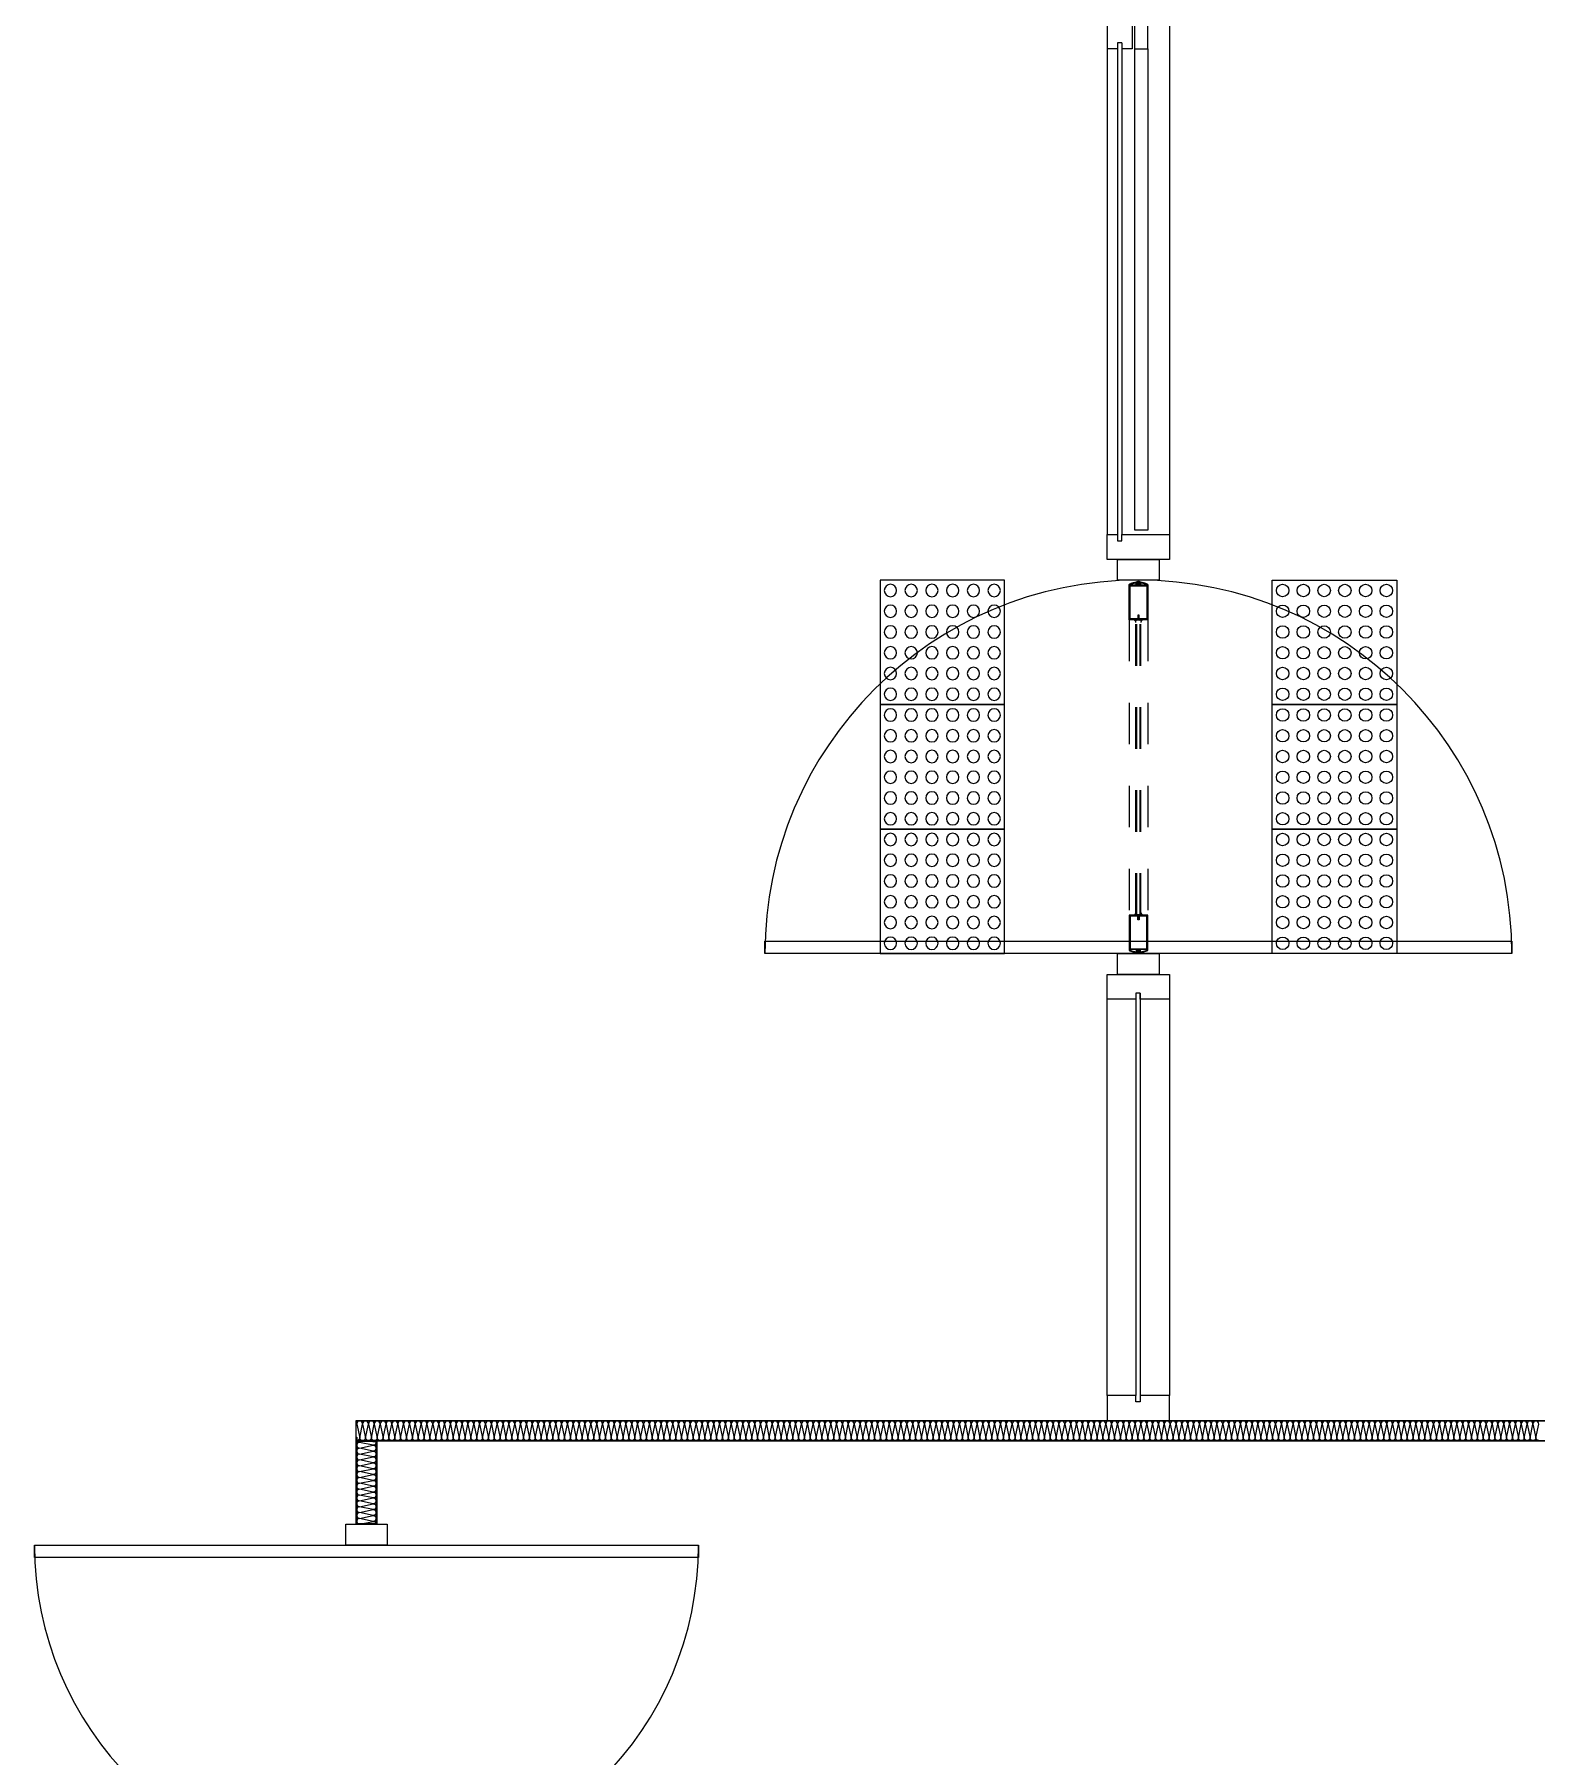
# Model space of a CAD drawing. Header units: millimetres. Extents: x 9 to 147, y 4 to 115.
# Drawn here: x 107 to 110.619, y 64.12 to 68.27 of the extents above; entities that cross this region are included whole.
import ezdxf

# ---------------------------------------------------------------- set-up
doc = ezdxf.new("R2010")
doc.units = ezdxf.units.MM
doc.header["$LTSCALE"] = 200
doc.linetypes.add('XR-PLAN$0$AUDIT_I_240418201134-0', pattern=[0.35, 0.25, -0.1])
doc.linetypes.add('XR-PLAN$0$DASH', pattern=[0.35, 0.25, -0.1])
for name, color, linetype in [('XR-PLAN$0$$A-DOOR', 252, 'XR-PLAN$0$AUDIT_I_240418201134-0'), ('XR-PLAN$0$0DOOR', 252, 'Continuous'), ('XR-PLAN$0$0DOOR-OPEN', 252, 'Continuous'), ('XR-PLAN$0$0ETC-8', 252, 'Continuous'), ('XR-PLAN$0$0점자블럭', 252, 'Continuous'), ('XR-PLAN$0$A-DOOR', 252, 'XR-PLAN$0$DASH'), ('XR-PLAN$0$AA-DWXM-DOOR', 252, 'Continuous'), ('XR-PLAN$0$DOOR', 252, 'Continuous'), ('XR-PLAN$0$DOOR-OPEN', 252, 'Continuous'), ('XR-PLAN$0$ELE-4', 252, 'Continuous'), ('XR-PLAN$0$HAT-INS', 252, 'Continuous')]:
    doc.layers.add(name, color=color, linetype=linetype)

# ---------------------------------------------------------------- blocks, each defined once
blk = doc.blocks.new('*U142')
at = {"layer": 'XR-PLAN$0$HAT-INS'}
for points in [[(-1535.7, 0, -0.414214), (-1550.7, 15), (-1535.7, 85, 1), (-1565.7, 85), (-1550.7, 15, -0.414214), (-1565.7, 0, 0.414214)], [(-1505.7, 0, -0.414214), (-1520.7, 15), (-1505.7, 85, 1), (-1535.7, 85), (-1520.7, 15, -0.414214), (-1535.7, 0, 0.414214)], [(-1475.7, 0, -0.414214), (-1490.7, 15), (-1475.7, 85, 1), (-1505.7, 85), (-1490.7, 15, -0.414214), (-1505.7, 0, 0.414214)], [(-1445.7, 0, -0.414214), (-1460.7, 15), (-1445.7, 85, 1), (-1475.7, 85), (-1460.7, 15, -0.414214), (-1475.7, 0, 0.414214)], [(-1415.7, 0, -0.414214), (-1430.7, 15), (-1415.7, 85, 1), (-1445.7, 85), (-1430.7, 15, -0.414214), (-1445.7, 0, 0.414214)], [(-1385.7, 0, -0.414214), (-1400.7, 15), (-1385.7, 85, 1), (-1415.7, 85), (-1400.7, 15, -0.414214), (-1415.7, 0, 0.414214)], [(-1355.7, 0, -0.414214), (-1370.7, 15), (-1355.7, 85, 1), (-1385.7, 85), (-1370.7, 15, -0.414214), (-1385.7, 0, 0.414214)], [(-1325.7, 0, -0.414214), (-1340.7, 15), (-1325.7, 85, 1), (-1355.7, 85), (-1340.7, 15, -0.414214), (-1355.7, 0, 0.414214)], [(-1295.7, 0, -0.414214), (-1310.7, 15), (-1295.7, 85, 1), (-1325.7, 85), (-1310.7, 15, -0.414214), (-1325.7, 0, 0.414214)], [(-1265.7, 0, -0.414214), (-1280.7, 15), (-1265.7, 85, 1), (-1295.7, 85), (-1280.7, 15, -0.414214), (-1295.7, 0, 0.414214)], [(-1235.7, 0, -0.414214), (-1250.7, 15), (-1235.7, 85, 1), (-1265.7, 85), (-1250.7, 15, -0.414214), (-1265.7, 0, 0.414214)], [(-1205.7, 0, -0.414214), (-1220.7, 15), (-1205.7, 85, 1), (-1235.7, 85), (-1220.7, 15, -0.414214), (-1235.7, 0, 0.414214)], [(-1175.7, 0, -0.414214), (-1190.7, 15), (-1175.7, 85, 1), (-1205.7, 85), (-1190.7, 15, -0.414214), (-1205.7, 0, 0.414214)], [(-1145.7, 0, -0.414214), (-1160.7, 15), (-1145.7, 85, 1), (-1175.7, 85), (-1160.7, 15, -0.414214), (-1175.7, 0, 0.414214)]]:
    blk.add_lwpolyline(points, format="xyb", dxfattribs=at)
blk = doc.blocks.new('*U143')
at = {"layer": 'XR-PLAN$0$HAT-INS'}
for points in [[(-1535.7, 0, -0.414214), (-1550.7, 15), (-1535.7, 85, 1), (-1565.7, 85), (-1550.7, 15, -0.414214), (-1565.7, 0, 0.414214)], [(-1505.7, 0, -0.414214), (-1520.7, 15), (-1505.7, 85, 1), (-1535.7, 85), (-1520.7, 15, -0.414214), (-1535.7, 0, 0.414214)], [(-1475.7, 0, -0.414214), (-1490.7, 15), (-1475.7, 85, 1), (-1505.7, 85), (-1490.7, 15, -0.414214), (-1505.7, 0, 0.414214)], [(-1445.7, 0, -0.414214), (-1460.7, 15), (-1445.7, 85, 1), (-1475.7, 85), (-1460.7, 15, -0.414214), (-1475.7, 0, 0.414214)], [(-1415.7, 0, -0.414214), (-1430.7, 15), (-1415.7, 85, 1), (-1445.7, 85), (-1430.7, 15, -0.414214), (-1445.7, 0, 0.414214)], [(-1385.7, 0, -0.414214), (-1400.7, 15), (-1385.7, 85, 1), (-1415.7, 85), (-1400.7, 15, -0.414214), (-1415.7, 0, 0.414214)], [(-1355.7, 0, -0.414214), (-1370.7, 15), (-1355.7, 85, 1), (-1385.7, 85), (-1370.7, 15, -0.414214), (-1385.7, 0, 0.414214)], [(-1325.7, 0, -0.414214), (-1340.7, 15), (-1325.7, 85, 1), (-1355.7, 85), (-1340.7, 15, -0.414214), (-1355.7, 0, 0.414214)], [(-1295.7, 0, -0.414214), (-1310.7, 15), (-1295.7, 85, 1), (-1325.7, 85), (-1310.7, 15, -0.414214), (-1325.7, 0, 0.414214)], [(-1265.7, 0, -0.414214), (-1280.7, 15), (-1265.7, 85, 1), (-1295.7, 85), (-1280.7, 15, -0.414214), (-1295.7, 0, 0.414214)], [(-1235.7, 0, -0.414214), (-1250.7, 15), (-1235.7, 85, 1), (-1265.7, 85), (-1250.7, 15, -0.414214), (-1265.7, 0, 0.414214)], [(-1205.7, 0, -0.414214), (-1220.7, 15), (-1205.7, 85, 1), (-1235.7, 85), (-1220.7, 15, -0.414214), (-1235.7, 0, 0.414214)], [(-1175.7, 0, -0.414214), (-1190.7, 15), (-1175.7, 85, 1), (-1205.7, 85), (-1190.7, 15, -0.414214), (-1205.7, 0, 0.414214)], [(-1145.7, 0, -0.414214), (-1160.7, 15), (-1145.7, 85, 1), (-1175.7, 85), (-1160.7, 15, -0.414214), (-1175.7, 0, 0.414214)], [(-1115.7, 0, -0.414214), (-1130.7, 15), (-1115.7, 85, 1), (-1145.7, 85), (-1130.7, 15, -0.414214), (-1145.7, 0, 0.414214)], [(-1085.7, 0, -0.414214), (-1100.7, 15), (-1085.7, 85, 1), (-1115.7, 85), (-1100.7, 15, -0.414214), (-1115.7, 0, 0.414214)], [(-1055.7, 0, -0.414214), (-1070.7, 15), (-1055.7, 85, 1), (-1085.7, 85), (-1070.7, 15, -0.414214), (-1085.7, 0, 0.414214)], [(-1025.7, 0, -0.414214), (-1040.7, 15), (-1025.7, 85, 1), (-1055.7, 85), (-1040.7, 15, -0.414214), (-1055.7, 0, 0.414214)], [(-995.7, 0, -0.414214), (-1010.7, 15), (-995.7, 85, 1), (-1025.7, 85), (-1010.7, 15, -0.414214), (-1025.7, 0, 0.414214)], [(-965.7, 0, -0.414214), (-980.7, 15), (-965.7, 85, 1), (-995.7, 85), (-980.7, 15, -0.414214), (-995.7, 0, 0.414214)], [(-935.7, 0, -0.414214), (-950.7, 15), (-935.7, 85, 1), (-965.7, 85), (-950.7, 15, -0.414214), (-965.7, 0, 0.414214)], [(-905.7, 0, -0.414214), (-920.7, 15), (-905.7, 85, 1), (-935.7, 85), (-920.7, 15, -0.414214), (-935.7, 0, 0.414214)], [(-875.7, 0, -0.414214), (-890.7, 15), (-875.7, 85, 1), (-905.7, 85), (-890.7, 15, -0.414214), (-905.7, 0, 0.414214)], [(-845.7, 0, -0.414214), (-860.7, 15), (-845.7, 85, 1), (-875.7, 85), (-860.7, 15, -0.414214), (-875.7, 0, 0.414214)], [(-815.7, 0, -0.414214), (-830.7, 15), (-815.7, 85, 1), (-845.7, 85), (-830.7, 15, -0.414214), (-845.7, 0, 0.414214)], [(-785.7, 0, -0.414214), (-800.7, 15), (-785.7, 85, 1), (-815.7, 85), (-800.7, 15, -0.414214), (-815.7, 0, 0.414214)], [(-755.7, 0, -0.414214), (-770.7, 15), (-755.7, 85, 1), (-785.7, 85), (-770.7, 15, -0.414214), (-785.7, 0, 0.414214)], [(-725.7, 0, -0.414214), (-740.7, 15), (-725.7, 85, 1), (-755.7, 85), (-740.7, 15, -0.414214), (-755.7, 0, 0.414214)], [(-695.7, 0, -0.414214), (-710.7, 15), (-695.7, 85, 1), (-725.7, 85), (-710.7, 15, -0.414214), (-725.7, 0, 0.414214)], [(-665.7, 0, -0.414214), (-680.7, 15), (-665.7, 85, 1), (-695.7, 85), (-680.7, 15, -0.414214), (-695.7, 0, 0.414214)], [(-635.7, 0, -0.414214), (-650.7, 15), (-635.7, 85, 1), (-665.7, 85), (-650.7, 15, -0.414214), (-665.7, 0, 0.414214)], [(-605.7, 0, -0.414214), (-620.7, 15), (-605.7, 85, 1), (-635.7, 85), (-620.7, 15, -0.414214), (-635.7, 0, 0.414214)], [(-575.7, 0, -0.414214), (-590.7, 15), (-575.7, 85, 1), (-605.7, 85), (-590.7, 15, -0.414214), (-605.7, 0, 0.414214)], [(-545.7, 0, -0.414214), (-560.7, 15), (-545.7, 85, 1), (-575.7, 85), (-560.7, 15, -0.414214), (-575.7, 0, 0.414214)], [(-515.7, 0, -0.414214), (-530.7, 15), (-515.7, 85, 1), (-545.7, 85), (-530.7, 15, -0.414214), (-545.7, 0, 0.414214)], [(-485.7, 0, -0.414214), (-500.7, 15), (-485.7, 85, 1), (-515.7, 85), (-500.7, 15, -0.414214), (-515.7, 0, 0.414214)], [(-455.7, 0, -0.414214), (-470.7, 15), (-455.7, 85, 1), (-485.7, 85), (-470.7, 15, -0.414214), (-485.7, 0, 0.414214)], [(-425.7, 0, -0.414214), (-440.7, 15), (-425.7, 85, 1), (-455.7, 85), (-440.7, 15, -0.414214), (-455.7, 0, 0.414214)], [(-395.7, 0, -0.414214), (-410.7, 15), (-395.7, 85, 1), (-425.7, 85), (-410.7, 15, -0.414214), (-425.7, 0, 0.414214)], [(-365.7, 0, -0.414214), (-380.7, 15), (-365.7, 85, 1), (-395.7, 85), (-380.7, 15, -0.414214), (-395.7, 0, 0.414214)], [(-335.7, 0, -0.414214), (-350.7, 15), (-335.7, 85, 1), (-365.7, 85), (-350.7, 15, -0.414214), (-365.7, 0, 0.414214)], [(-305.7, 0, -0.414214), (-320.7, 15), (-305.7, 85, 1), (-335.7, 85), (-320.7, 15, -0.414214), (-335.7, 0, 0.414214)], [(-275.7, 0, -0.414214), (-290.7, 15), (-275.7, 85, 1), (-305.7, 85), (-290.7, 15, -0.414214), (-305.7, 0, 0.414214)], [(-245.7, 0, -0.414214), (-260.7, 15), (-245.7, 85, 1), (-275.7, 85), (-260.7, 15, -0.414214), (-275.7, 0, 0.414214)], [(-215.7, 0, -0.414214), (-230.7, 15), (-215.7, 85, 1), (-245.7, 85), (-230.7, 15, -0.414214), (-245.7, 0, 0.414214)], [(-185.7, 0, -0.414214), (-200.7, 15), (-185.7, 85, 1), (-215.7, 85), (-200.7, 15, -0.414214), (-215.7, 0, 0.414214)], [(-155.7, 0, -0.414214), (-170.7, 15), (-155.7, 85, 1), (-185.7, 85), (-170.7, 15, -0.414214), (-185.7, 0, 0.414214)], [(-125.7, 0, -0.414214), (-140.7, 15), (-125.7, 85, 1), (-155.7, 85), (-140.7, 15, -0.414214), (-155.7, 0, 0.414214)], [(-95.7, 0, -0.414214), (-110.7, 15), (-95.7, 85, 1), (-125.7, 85), (-110.7, 15, -0.414214), (-125.7, 0, 0.414214)], [(-65.7, 0, -0.414214), (-80.7, 15), (-65.7, 85, 1), (-95.7, 85), (-80.7, 15, -0.414214), (-95.7, 0, 0.414214)], [(-35.7, 0, -0.414214), (-50.7, 15), (-35.7, 85, 1), (-65.7, 85), (-50.7, 15, -0.414214), (-65.7, 0, 0.414214)], [(-5.7, 0, -0.414214), (-20.7, 15), (-5.7, 85, 1), (-35.7, 85), (-20.7, 15, -0.414214), (-35.7, 0, 0.414214)], [(24.3, 0, -0.414214), (9.3, 15), (24.3, 85, 1), (-5.7, 85), (9.3, 15, -0.414214), (-5.7, 0, 0.414214)], [(54.3, 0, -0.414214), (39.3, 15), (54.3, 85, 1), (24.3, 85), (39.3, 15, -0.414214), (24.3, 0, 0.414214)], [(84.3, 0, -0.414214), (69.3, 15), (84.3, 85, 1), (54.3, 85), (69.3, 15, -0.414214), (54.3, 0, 0.414214)], [(114.3, 0, -0.414214), (99.3, 15), (114.3, 85, 1), (84.3, 85), (99.3, 15, -0.414214), (84.3, 0, 0.414214)], [(144.3, 0, -0.414214), (129.3, 15), (144.3, 85, 1), (114.3, 85), (129.3, 15, -0.414214), (114.3, 0, 0.414214)], [(174.3, 0, -0.414214), (159.3, 15), (174.3, 85, 1), (144.3, 85), (159.3, 15, -0.414214), (144.3, 0, 0.414214)], [(204.3, 0, -0.414214), (189.3, 15), (204.3, 85, 1), (174.3, 85), (189.3, 15, -0.414214), (174.3, 0, 0.414214)], [(234.3, 0, -0.414214), (219.3, 15), (234.3, 85, 1), (204.3, 85), (219.3, 15, -0.414214), (204.3, 0, 0.414214)], [(264.3, 0, -0.414214), (249.3, 15), (264.3, 85, 1), (234.3, 85), (249.3, 15, -0.414214), (234.3, 0, 0.414214)], [(294.3, 0, -0.414214), (279.3, 15), (294.3, 85, 1), (264.3, 85), (279.3, 15, -0.414214), (264.3, 0, 0.414214)], [(324.3, 0, -0.414214), (309.3, 15), (324.3, 85, 1), (294.3, 85), (309.3, 15, -0.414214), (294.3, 0, 0.414214)], [(354.3, 0, -0.414214), (339.3, 15), (354.3, 85, 1), (324.3, 85), (339.3, 15, -0.414214), (324.3, 0, 0.414214)], [(384.3, 0, -0.414214), (369.3, 15), (384.3, 85, 1), (354.3, 85), (369.3, 15, -0.414214), (354.3, 0, 0.414214)], [(414.3, 0, -0.414214), (399.3, 15), (414.3, 85, 1), (384.3, 85), (399.3, 15, -0.414214), (384.3, 0, 0.414214)], [(444.3, 0, -0.414214), (429.3, 15), (444.3, 85, 1), (414.3, 85), (429.3, 15, -0.414214), (414.3, 0, 0.414214)], [(474.3, 0, -0.414214), (459.3, 15), (474.3, 85, 1), (444.3, 85), (459.3, 15, -0.414214), (444.3, 0, 0.414214)], [(504.3, 0, -0.414214), (489.3, 15), (504.3, 85, 1), (474.3, 85), (489.3, 15, -0.414214), (474.3, 0, 0.414214)], [(534.3, 0, -0.414214), (519.3, 15), (534.3, 85, 1), (504.3, 85), (519.3, 15, -0.414214), (504.3, 0, 0.414214)], [(564.3, 0, -0.414214), (549.3, 15), (564.3, 85, 1), (534.3, 85), (549.3, 15, -0.414214), (534.3, 0, 0.414214)], [(594.3, 0, -0.414214), (579.3, 15), (594.3, 85, 1), (564.3, 85), (579.3, 15, -0.414214), (564.3, 0, 0.414214)], [(624.3, 0, -0.414214), (609.3, 15), (624.3, 85, 1), (594.3, 85), (609.3, 15, -0.414214), (594.3, 0, 0.414214)], [(654.3, 0, -0.414214), (639.3, 15), (654.3, 85, 1), (624.3, 85), (639.3, 15, -0.414214), (624.3, 0, 0.414214)], [(684.3, 0, -0.414214), (669.3, 15), (684.3, 85, 1), (654.3, 85), (669.3, 15, -0.414214), (654.3, 0, 0.414214)], [(714.3, 0, -0.414214), (699.3, 15), (714.3, 85, 1), (684.3, 85), (699.3, 15, -0.414214), (684.3, 0, 0.414214)], [(744.3, 0, -0.414214), (729.3, 15), (744.3, 85, 1), (714.3, 85), (729.3, 15, -0.414214), (714.3, 0, 0.414214)], [(774.3, 0, -0.414214), (759.3, 15), (774.3, 85, 1), (744.3, 85), (759.3, 15, -0.414214), (744.3, 0, 0.414214)], [(804.3, 0, -0.414214), (789.3, 15), (804.3, 85, 1), (774.3, 85), (789.3, 15, -0.414214), (774.3, 0, 0.414214)], [(834.3, 0, -0.414214), (819.3, 15), (834.3, 85, 1), (804.3, 85), (819.3, 15, -0.414214), (804.3, 0, 0.414214)], [(864.3, 0, -0.414214), (849.3, 15), (864.3, 85, 1), (834.3, 85), (849.3, 15, -0.414214), (834.3, 0, 0.414214)], [(894.3, 0, -0.414214), (879.3, 15), (894.3, 85, 1), (864.3, 85), (879.3, 15, -0.414214), (864.3, 0, 0.414214)], [(924.3, 0, -0.414214), (909.3, 15), (924.3, 85, 1), (894.3, 85), (909.3, 15, -0.414214), (894.3, 0, 0.414214)], [(954.3, 0, -0.414214), (939.3, 15), (954.3, 85, 1), (924.3, 85), (939.3, 15, -0.414214), (924.3, 0, 0.414214)], [(984.3, 0, -0.414214), (969.3, 15), (984.3, 85, 1), (954.3, 85), (969.3, 15, -0.414214), (954.3, 0, 0.414214)], [(1014.3, 0, -0.414214), (999.3, 15), (1014.3, 85, 1), (984.3, 85), (999.3, 15, -0.414214), (984.3, 0, 0.414214)], [(1044.3, 0, -0.414214), (1029.3, 15), (1044.3, 85, 1), (1014.3, 85), (1029.3, 15, -0.414214), (1014.3, 0, 0.414214)], [(1074.3, 0, -0.414214), (1059.3, 15), (1074.3, 85, 1), (1044.3, 85), (1059.3, 15, -0.414214), (1044.3, 0, 0.414214)], [(1104.3, 0, -0.414214), (1089.3, 15), (1104.3, 85, 1), (1074.3, 85), (1089.3, 15, -0.414214), (1074.3, 0, 0.414214)], [(1134.3, 0, -0.414214), (1119.3, 15), (1134.3, 85, 1), (1104.3, 85), (1119.3, 15, -0.414214), (1104.3, 0, 0.414214)], [(1164.3, 0, -0.414214), (1149.3, 15), (1164.3, 85, 1), (1134.3, 85), (1149.3, 15, -0.414214), (1134.3, 0, 0.414214)], [(1194.3, 0, -0.414214), (1179.3, 15), (1194.3, 85, 1), (1164.3, 85), (1179.3, 15, -0.414214), (1164.3, 0, 0.414214)], [(1224.3, 0, -0.414214), (1209.3, 15), (1224.3, 85, 1), (1194.3, 85), (1209.3, 15, -0.414214), (1194.3, 0, 0.414214)], [(1254.3, 0, -0.414214), (1239.3, 15), (1254.3, 85, 1), (1224.3, 85), (1239.3, 15, -0.414214), (1224.3, 0, 0.414214)], [(1284.3, 0, -0.414214), (1269.3, 15), (1284.3, 85, 1), (1254.3, 85), (1269.3, 15, -0.414214), (1254.3, 0, 0.414214)], [(1314.3, 0, -0.414214), (1299.3, 15), (1314.3, 85, 1), (1284.3, 85), (1299.3, 15, -0.414214), (1284.3, 0, 0.414214)], [(1344.3, 0, -0.414214), (1329.3, 15), (1344.3, 85, 1), (1314.3, 85), (1329.3, 15, -0.414214), (1314.3, 0, 0.414214)], [(1374.3, 0, -0.414214), (1359.3, 15), (1374.3, 85, 1), (1344.3, 85), (1359.3, 15, -0.414214), (1344.3, 0, 0.414214)], [(1404.3, 0, -0.414214), (1389.3, 15), (1404.3, 85, 1), (1374.3, 85), (1389.3, 15, -0.414214), (1374.3, 0, 0.414214)], [(1434.3, 0, -0.414214), (1419.3, 15), (1434.3, 85, 1), (1404.3, 85), (1419.3, 15, -0.414214), (1404.3, 0, 0.414214)], [(1464.3, 0, -0.414214), (1449.3, 15), (1464.3, 85, 1), (1434.3, 85), (1449.3, 15, -0.414214), (1434.3, 0, 0.414214)], [(1494.3, 0, -0.414214), (1479.3, 15), (1494.3, 85, 1), (1464.3, 85), (1479.3, 15, -0.414214), (1464.3, 0, 0.414214)], [(1524.3, 0, -0.414214), (1509.3, 15), (1524.3, 85, 1), (1494.3, 85), (1509.3, 15, -0.414214), (1494.3, 0, 0.414214)], [(1554.3, 0, -0.414214), (1539.3, 15), (1554.3, 85, 1), (1524.3, 85), (1539.3, 15, -0.414214), (1524.3, 0, 0.414214)], [(1584.3, 0, -0.414214), (1569.3, 15), (1584.3, 85, 1), (1554.3, 85), (1569.3, 15, -0.414214), (1554.3, 0, 0.414214)], [(1614.3, 0, -0.414214), (1599.3, 15), (1614.3, 85, 1), (1584.3, 85), (1599.3, 15, -0.414214), (1584.3, 0, 0.414214)], [(1644.3, 0, -0.414214), (1629.3, 15), (1644.3, 85, 1), (1614.3, 85), (1629.3, 15, -0.414214), (1614.3, 0, 0.414214)], [(1674.3, 0, -0.414214), (1659.3, 15), (1674.3, 85, 1), (1644.3, 85), (1659.3, 15, -0.414214), (1644.3, 0, 0.414214)], [(1704.3, 0, -0.414214), (1689.3, 15), (1704.3, 85, 1), (1674.3, 85), (1689.3, 15, -0.414214), (1674.3, 0, 0.414214)], [(1734.3, 0, -0.414214), (1719.3, 15), (1734.3, 85, 1), (1704.3, 85), (1719.3, 15, -0.414214), (1704.3, 0, 0.414214)], [(1764.3, 0, -0.414214), (1749.3, 15), (1764.3, 85, 1), (1734.3, 85), (1749.3, 15, -0.414214), (1734.3, 0, 0.414214)], [(1794.3, 0, -0.414214), (1779.3, 15), (1794.3, 85, 1), (1764.3, 85), (1779.3, 15, -0.414214), (1764.3, 0, 0.414214)], [(1824.3, 0, -0.414214), (1809.3, 15), (1824.3, 85, 1), (1794.3, 85), (1809.3, 15, -0.414214), (1794.3, 0, 0.414214)], [(1854.3, 0, -0.414214), (1839.3, 15), (1854.3, 85, 1), (1824.3, 85), (1839.3, 15, -0.414214), (1824.3, 0, 0.414214)], [(1884.3, 0, -0.414214), (1869.3, 15), (1884.3, 85, 1), (1854.3, 85), (1869.3, 15, -0.414214), (1854.3, 0, 0.414214)], [(1914.3, 0, -0.414214), (1899.3, 15), (1914.3, 85, 1), (1884.3, 85), (1899.3, 15, -0.414214), (1884.3, 0, 0.414214)], [(1944.3, 0, -0.414214), (1929.3, 15), (1944.3, 85, 1), (1914.3, 85), (1929.3, 15, -0.414214), (1914.3, 0, 0.414214)], [(1974.3, 0, -0.414214), (1959.3, 15), (1974.3, 85, 1), (1944.3, 85), (1959.3, 15, -0.414214), (1944.3, 0, 0.414214)], [(2004.3, 0, -0.414214), (1989.3, 15), (2004.3, 85, 1), (1974.3, 85), (1989.3, 15, -0.414214), (1974.3, 0, 0.414214)], [(2034.3, 0, -0.414214), (2019.3, 15), (2034.3, 85, 1), (2004.3, 85), (2019.3, 15, -0.414214), (2004.3, 0, 0.414214)], [(2064.3, 0, -0.414214), (2049.3, 15), (2064.3, 85, 1), (2034.3, 85), (2049.3, 15, -0.414214), (2034.3, 0, 0.414214)], [(2094.3, 0, -0.414214), (2079.3, 15), (2094.3, 85, 1), (2064.3, 85), (2079.3, 15, -0.414214), (2064.3, 0, 0.414214)], [(2124.3, 0, -0.414214), (2109.3, 15), (2124.3, 85, 1), (2094.3, 85), (2109.3, 15, -0.414214), (2094.3, 0, 0.414214)], [(2154.3, 0, -0.414214), (2139.3, 15), (2154.3, 85, 1), (2124.3, 85), (2139.3, 15, -0.414214), (2124.3, 0, 0.414214)], [(2184.3, 0, -0.414214), (2169.3, 15), (2184.3, 85, 1), (2154.3, 85), (2169.3, 15, -0.414214), (2154.3, 0, 0.414214)], [(2214.3, 0, -0.414214), (2199.3, 15), (2214.3, 85, 1), (2184.3, 85), (2199.3, 15, -0.414214), (2184.3, 0, 0.414214)], [(2244.3, 0, -0.414214), (2229.3, 15), (2244.3, 85, 1), (2214.3, 85), (2229.3, 15, -0.414214), (2214.3, 0, 0.414214)], [(2274.3, 0, -0.414214), (2259.3, 15), (2274.3, 85, 1), (2244.3, 85), (2259.3, 15, -0.414214), (2244.3, 0, 0.414214)], [(2304.3, 0, -0.414214), (2289.3, 15), (2304.3, 85, 1), (2274.3, 85), (2289.3, 15, -0.414214), (2274.3, 0, 0.414214)], [(2334.3, 0, -0.414214), (2319.3, 15), (2334.3, 85, 1), (2304.3, 85), (2319.3, 15, -0.414214), (2304.3, 0, 0.414214)], [(2364.3, 0, -0.414214), (2349.3, 15), (2364.3, 85, 1), (2334.3, 85), (2349.3, 15, -0.414214), (2334.3, 0, 0.414214)], [(2394.3, 0, -0.414214), (2379.3, 15), (2394.3, 85, 1), (2364.3, 85), (2379.3, 15, -0.414214), (2364.3, 0, 0.414214)], [(2424.3, 0, -0.414214), (2409.3, 15), (2424.3, 85, 1), (2394.3, 85), (2409.3, 15, -0.414214), (2394.3, 0, 0.414214)], [(2454.3, 0, -0.414214), (2439.3, 15), (2454.3, 85, 1), (2424.3, 85), (2439.3, 15, -0.414214), (2424.3, 0, 0.414214)], [(2484.3, 0, -0.414214), (2469.3, 15), (2484.3, 85, 1), (2454.3, 85), (2469.3, 15, -0.414214), (2454.3, 0, 0.414214)], [(2514.3, 0, -0.414214), (2499.3, 15), (2514.3, 85, 1), (2484.3, 85), (2499.3, 15, -0.414214), (2484.3, 0, 0.414214)], [(2544.3, 0, -0.414214), (2529.3, 15), (2544.3, 85, 1), (2514.3, 85), (2529.3, 15, -0.414214), (2514.3, 0, 0.414214)], [(2574.3, 0, -0.414214), (2559.3, 15), (2574.3, 85, 1), (2544.3, 85), (2559.3, 15, -0.414214), (2544.3, 0, 0.414214)], [(2604.3, 0, -0.414214), (2589.3, 15), (2604.3, 85, 1), (2574.3, 85), (2589.3, 15, -0.414214), (2574.3, 0, 0.414214)], [(2634.3, 0, -0.414214), (2619.3, 15), (2634.3, 85, 1), (2604.3, 85), (2619.3, 15, -0.414214), (2604.3, 0, 0.414214)], [(2664.3, 0, -0.414214), (2649.3, 15), (2664.3, 85, 1), (2634.3, 85), (2649.3, 15, -0.414214), (2634.3, 0, 0.414214)], [(2694.3, 0, -0.414214), (2679.3, 15), (2694.3, 85, 1), (2664.3, 85), (2679.3, 15, -0.414214), (2664.3, 0, 0.414214)], [(2724.3, 0, -0.414214), (2709.3, 15), (2724.3, 85, 1), (2694.3, 85), (2709.3, 15, -0.414214), (2694.3, 0, 0.414214)], [(2754.3, 0, -0.414214), (2739.3, 15), (2754.3, 85, 1), (2724.3, 85), (2739.3, 15, -0.414214), (2724.3, 0, 0.414214)], [(2784.3, 0, -0.414214), (2769.3, 15), (2784.3, 85, 1), (2754.3, 85), (2769.3, 15, -0.414214), (2754.3, 0, 0.414214)], [(2814.3, 0, -0.414214), (2799.3, 15), (2814.3, 85, 1), (2784.3, 85), (2799.3, 15, -0.414214), (2784.3, 0, 0.414214)], [(2844.3, 0, -0.414214), (2829.3, 15), (2844.3, 85, 1), (2814.3, 85), (2829.3, 15, -0.414214), (2814.3, 0, 0.414214)], [(2874.3, 0, -0.414214), (2859.3, 15), (2874.3, 85, 1), (2844.3, 85), (2859.3, 15, -0.414214), (2844.3, 0, 0.414214)], [(2904.3, 0, -0.414214), (2889.3, 15), (2904.3, 85, 1), (2874.3, 85), (2889.3, 15, -0.414214), (2874.3, 0, 0.414214)], [(2934.3, 0, -0.414214), (2919.3, 15), (2934.3, 85, 1), (2904.3, 85), (2919.3, 15, -0.414214), (2904.3, 0, 0.414214)], [(2964.3, 0, -0.414214), (2949.3, 15), (2964.3, 85, 1), (2934.3, 85), (2949.3, 15, -0.414214), (2934.3, 0, 0.414214)], [(2994.3, 0, -0.414214), (2979.3, 15), (2994.3, 85, 1), (2964.3, 85), (2979.3, 15, -0.414214), (2964.3, 0, 0.414214)], [(3024.3, 0, -0.414214), (3009.3, 15), (3024.3, 85, 1), (2994.3, 85), (3009.3, 15, -0.414214), (2994.3, 0, 0.414214)], [(3054.3, 0, -0.414214), (3039.3, 15), (3054.3, 85, 1), (3024.3, 85), (3039.3, 15, -0.414214), (3024.3, 0, 0.414214)], [(3084.3, 0, -0.414214), (3069.3, 15), (3084.3, 85, 1), (3054.3, 85), (3069.3, 15, -0.414214), (3054.3, 0, 0.414214)], [(3114.3, 0, -0.414214), (3099.3, 15), (3114.3, 85, 1), (3084.3, 85), (3099.3, 15, -0.414214), (3084.3, 0, 0.414214)], [(3144.3, 0, -0.414214), (3129.3, 15), (3144.3, 85, 1), (3114.3, 85), (3129.3, 15, -0.414214), (3114.3, 0, 0.414214)], [(3174.3, 0, -0.414214), (3159.3, 15), (3174.3, 85, 1), (3144.3, 85), (3159.3, 15, -0.414214), (3144.3, 0, 0.414214)], [(3204.3, 0, -0.414214), (3189.3, 15), (3204.3, 85, 1), (3174.3, 85), (3189.3, 15, -0.414214), (3174.3, 0, 0.414214)], [(3234.3, 0, -0.414214), (3219.3, 15), (3234.3, 85, 1), (3204.3, 85), (3219.3, 15, -0.414214), (3204.3, 0, 0.414214)], [(3264.3, 0, -0.414214), (3249.3, 15), (3264.3, 85, 1), (3234.3, 85), (3249.3, 15, -0.414214), (3234.3, 0, 0.414214)], [(3294.3, 0, -0.414214), (3279.3, 15), (3294.3, 85, 1), (3264.3, 85), (3279.3, 15, -0.414214), (3264.3, 0, 0.414214)], [(3324.3, 0, -0.414214), (3309.3, 15), (3324.3, 85, 1), (3294.3, 85), (3309.3, 15, -0.414214), (3294.3, 0, 0.414214)], [(3354.3, 0, -0.414214), (3339.3, 15), (3354.3, 85, 1), (3324.3, 85), (3339.3, 15, -0.414214), (3324.3, 0, 0.414214)], [(3384.3, 0, -0.414214), (3369.3, 15), (3384.3, 85, 1), (3354.3, 85), (3369.3, 15, -0.414214), (3354.3, 0, 0.414214)], [(3414.3, 0, -0.414214), (3399.3, 15), (3414.3, 85, 1), (3384.3, 85), (3399.3, 15, -0.414214), (3384.3, 0, 0.414214)], [(3444.3, 0, -0.414214), (3429.3, 15), (3444.3, 85, 1), (3414.3, 85), (3429.3, 15, -0.414214), (3414.3, 0, 0.414214)], [(3474.3, 0, -0.414214), (3459.3, 15), (3474.3, 85, 1), (3444.3, 85), (3459.3, 15, -0.414214), (3444.3, 0, 0.414214)], [(3504.3, 0, -0.414214), (3489.3, 15), (3504.3, 85, 1), (3474.3, 85), (3489.3, 15, -0.414214), (3474.3, 0, 0.414214)], [(3534.3, 0, -0.414214), (3519.3, 15), (3534.3, 85, 1), (3504.3, 85), (3519.3, 15, -0.414214), (3504.3, 0, 0.414214)], [(3564.3, 0, -0.414214), (3549.3, 15), (3564.3, 85, 1), (3534.3, 85), (3549.3, 15, -0.414214), (3534.3, 0, 0.414214)], [(3594.3, 0, -0.414214), (3579.3, 15), (3594.3, 85, 1), (3564.3, 85), (3579.3, 15, -0.414214), (3564.3, 0, 0.414214)], [(3624.3, 0, -0.414214), (3609.3, 15), (3624.3, 85, 1), (3594.3, 85), (3609.3, 15, -0.414214), (3594.3, 0, 0.414214)], [(3654.3, 0, -0.414214), (3639.3, 15), (3654.3, 85, 1), (3624.3, 85), (3639.3, 15, -0.414214), (3624.3, 0, 0.414214)], [(3684.3, 0, -0.414214), (3669.3, 15), (3684.3, 85, 1), (3654.3, 85), (3669.3, 15, -0.414214), (3654.3, 0, 0.414214)], [(3714.3, 0, -0.414214), (3699.3, 15), (3714.3, 85, 1), (3684.3, 85), (3699.3, 15, -0.414214), (3684.3, 0, 0.414214)], [(3744.3, 0, -0.414214), (3729.3, 15), (3744.3, 85, 1), (3714.3, 85), (3729.3, 15, -0.414214), (3714.3, 0, 0.414214)], [(3774.3, 0, -0.414214), (3759.3, 15), (3774.3, 85, 1), (3744.3, 85), (3759.3, 15, -0.414214), (3744.3, 0, 0.414214)], [(3804.3, 0, -0.414214), (3789.3, 15), (3804.3, 85, 1), (3774.3, 85), (3789.3, 15, -0.414214), (3774.3, 0, 0.414214)], [(3834.3, 0, -0.414214), (3819.3, 15), (3834.3, 85, 1), (3804.3, 85), (3819.3, 15, -0.414214), (3804.3, 0, 0.414214)], [(3864.3, 0, -0.414214), (3849.3, 15), (3864.3, 85, 1), (3834.3, 85), (3849.3, 15, -0.414214), (3834.3, 0, 0.414214)], [(3894.3, 0, -0.414214), (3879.3, 15), (3894.3, 85, 1), (3864.3, 85), (3879.3, 15, -0.414214), (3864.3, 0, 0.414214)], [(3924.3, 0, -0.414214), (3909.3, 15), (3924.3, 85, 1), (3894.3, 85), (3909.3, 15, -0.414214), (3894.3, 0, 0.414214)], [(3954.3, 0, -0.414214), (3939.3, 15), (3954.3, 85, 1), (3924.3, 85), (3939.3, 15, -0.414214), (3924.3, 0, 0.414214)], [(3984.3, 0, -0.414214), (3969.3, 15), (3984.3, 85, 1), (3954.3, 85), (3969.3, 15, -0.414214), (3954.3, 0, 0.414214)], [(4014.3, 0, -0.414214), (3999.3, 15), (4014.3, 85, 1), (3984.3, 85), (3999.3, 15, -0.414214), (3984.3, 0, 0.414214)], [(4044.3, 0, -0.414214), (4029.3, 15), (4044.3, 85, 1), (4014.3, 85), (4029.3, 15, -0.414214), (4014.3, 0, 0.414214)], [(4074.3, 0, -0.414214), (4059.3, 15), (4074.3, 85, 1), (4044.3, 85), (4059.3, 15, -0.414214), (4044.3, 0, 0.414214)], [(4104.3, 0, -0.414214), (4089.3, 15), (4104.3, 85, 1), (4074.3, 85), (4089.3, 15, -0.414214), (4074.3, 0, 0.414214)], [(4134.3, 0, -0.414214), (4119.3, 15), (4134.3, 85, 1), (4104.3, 85), (4119.3, 15, -0.414214), (4104.3, 0, 0.414214)], [(4164.3, 0, -0.414214), (4149.3, 15), (4164.3, 85, 1), (4134.3, 85), (4149.3, 15, -0.414214), (4134.3, 0, 0.414214)], [(4194.3, 0, -0.414214), (4179.3, 15), (4194.3, 85, 1), (4164.3, 85), (4179.3, 15, -0.414214), (4164.3, 0, 0.414214)], [(4224.3, 0, -0.414214), (4209.3, 15), (4224.3, 85, 1), (4194.3, 85), (4209.3, 15, -0.414214), (4194.3, 0, 0.414214)], [(4254.3, 0, -0.414214), (4239.3, 15), (4254.3, 85, 1), (4224.3, 85), (4239.3, 15, -0.414214), (4224.3, 0, 0.414214)], [(4284.3, 0, -0.414214), (4269.3, 15), (4284.3, 85, 1), (4254.3, 85), (4269.3, 15, -0.414214), (4254.3, 0, 0.414214)], [(4314.3, 0, -0.414214), (4299.3, 15), (4314.3, 85, 1), (4284.3, 85), (4299.3, 15, -0.414214), (4284.3, 0, 0.414214)], [(4344.3, 0, -0.414214), (4329.3, 15), (4344.3, 85, 1), (4314.3, 85), (4329.3, 15, -0.414214), (4314.3, 0, 0.414214)], [(4374.3, 0, -0.414214), (4359.3, 15), (4374.3, 85, 1), (4344.3, 85), (4359.3, 15, -0.414214), (4344.3, 0, 0.414214)], [(4404.3, 0, -0.414214), (4389.3, 15), (4404.3, 85, 1), (4374.3, 85), (4389.3, 15, -0.414214), (4374.3, 0, 0.414214)], [(4434.3, 0, -0.414214), (4419.3, 15), (4434.3, 85, 1), (4404.3, 85), (4419.3, 15, -0.414214), (4404.3, 0, 0.414214)], [(4464.3, 0, -0.414214), (4449.3, 15), (4464.3, 85, 1), (4434.3, 85), (4449.3, 15, -0.414214), (4434.3, 0, 0.414214)], [(4494.3, 0, -0.414214), (4479.3, 15), (4494.3, 85, 1), (4464.3, 85), (4479.3, 15, -0.414214), (4464.3, 0, 0.414214)]]:
    blk.add_lwpolyline(points, format="xyb", dxfattribs=at)
blk = doc.blocks.new('XR-PLAN$0$D-900C')
at = {"layer": 'XR-PLAN$0$DOOR'}
for points in [[(820, 800), (850, 800), (850, -800), (820, -800)], [(50, -50), (0, -50), (0, 50), (50, 50)], [(900, -50), (850, -50), (850, 50), (900, 50)]]:
    blk.add_lwpolyline(points, close=True, dxfattribs=at)
at = {"layer": 'XR-PLAN$0$DOOR-OPEN'}
blk.add_arc((850, 0), 800, 90, 270, dxfattribs=at)
blk = doc.blocks.new('XR-PLAN$0$XR-PLAN$0$D-1000C')
at = {"layer": 'XR-PLAN$0$0DOOR'}
for points in [[(920, 900), (950, 900), (950, -900), (920, -900)], [(50, -50), (0, -50), (0, 50), (50, 50)], [(1000, -50), (950, -50), (950, 50), (1000, 50)]]:
    blk.add_lwpolyline(points, close=True, dxfattribs=at)
at = {"layer": 'XR-PLAN$0$0DOOR-OPEN'}
blk.add_arc((950, 0), 900, 90, 270, dxfattribs=at)
blk = doc.blocks.new('XR-PLAN$0$XR-plan$0$XR-plan$0$A$C268F5B88')
at = {"layer": 'XR-PLAN$0$0점자블럭'}
blk.add_lwpolyline([(0, 300), (300, 300), (300, 0), (0, 0)], close=True, dxfattribs=at)
for centre in [(25, 275), (75, 275), (125, 275), (175, 275), (225, 275), (275, 275), (25, 225), (75, 225), (125, 225), (175, 225), (225, 225), (275, 225), (25, 175), (75, 175), (125, 175), (175, 175), (225, 175), (275, 175), (25, 125), (75, 125), (125, 125), (175, 125), (225, 125), (275, 125), (25, 75), (75, 75), (125, 75), (175, 75), (225, 75), (275, 75), (25, 25), (75, 25), (125, 25), (175, 25), (225, 25), (275, 25)]:
    blk.add_circle(centre, 15, dxfattribs=at)
blk = doc.blocks.new('XR-PLAN$0$XR-PLAN$0$자동문')
for p, q in [((2200, 150), (-2040, 150)), ((-810, 60), (-870, 60)), ((-870, 60), (-870, 35)), ((-870, 35), (-2040, 35)), ((-870, 25), (-2040, 25)), ((-870, 0), (-2040, 0)), ((-855, 35), (-870, 35)), ((-870, 25), (-870, 0)), ((-855, 25), (-870, 25)), ((-810, 0), (-870, 0)), ((-855, 35), (-855, 25))]:
    blk.add_line(p, q)
blk.add_lwpolyline([(-2100, 0), (-2040, 0), (-2040, 25), (-2055, 25), (-2055, 35), (-2040, 35), (-2040, 150), (-2100, 150)], close=True)
at = {"ltscale": 0.3}
blk.add_lwpolyline([(-870, 98), (-2030, 98), (-2030, 66), (-870, 66)], dxfattribs=at)
for points in [[(-870, 66), (-870, 98)], [(-870, 98), (130, 98)], [(-870, 66), (130, 66)]]:
    blk.add_lwpolyline(points)
blk = doc.blocks.new('XR-PLAN$0$XR-PLAN$0$A$C27009beb')
at = {"layer": 'XR-PLAN$0$$A-DOOR'}
h = blk.add_hatch(dxfattribs=at)
h.set_pattern_fill('ANSI37', color=256, scale=0.5, style=0)
h.set_pattern_definition([(315, (-3426604.3902, -1210206.1057), (-1.1225320151, -1.1225320151), []), (225, (-3426604.3902, -1210206.1057), (-1.1225320151, 1.1225320151), [])])
h.paths.add_polyline_path([(28.5, 798.2), (28.5, 803.9), (22.5, 803.9), (22.5, 804.9), (34, 804.9, 0.33913)])
h.paths.add_polyline_path([(11, 804.9), (22.5, 804.9), (22.5, 803.9), (16.5, 803.9), (16.5, 798.2, 0.33913)])
h = blk.add_hatch(dxfattribs=at)
h.set_pattern_fill('ANSI37', color=256, scale=0.5, style=0)
h.set_pattern_definition([(315, (-3426464.3902, -1208563.958), (-1.1225320151, -1.1225320151), []), (225, (-3426464.3902, -1208563.958), (-1.1225320151, 1.1225320151), [])])
h.paths.add_polyline_path([(28.5, 99.7), (28.5, 94), (22.5, 94), (22.5, 93), (34, 93, -0.33913)])
h.paths.add_polyline_path([(11, 93), (22.5, 93), (22.5, 94), (16.5, 94), (16.5, 99.7, -0.33913)])
for p, q in [((0, 804.9), (0, 889.9)), ((1.2, 889.1), (1.2, 806.1)), ((17.3, 887.7), (17.3, 893.5)), ((18.5, 894.8), (18.5, 887.7)), ((26.5, 887.7), (26.5, 894.8)), ((27.7, 893.5), (27.7, 887.7)), ((43.8, 806.1), (43.8, 889.1)), ((45, 889.9), (45, 804.9)), ((45, 804.9), (0, 804.9)), ((0, 804.9), (0, 93)), ((1.2, 806.1), (43.8, 806.1)), ((28.5, 803.9), (16.5, 803.9)), ((16.5, 94), (16.5, 803.9)), ((18.5, 94), (18.5, 803.9)), ((26.5, 94), (26.5, 803.9)), ((28.5, 94), (28.5, 803.9)), ((45, 804.9), (45, 93)), ((45, 93), (0, 93)), ((0, 93), (0, 8)), ((1.2, 91.8), (43.8, 91.8)), ((1.2, 8.8), (1.2, 91.8)), ((28.5, 94), (16.5, 94)), ((43.8, 91.8), (43.8, 8.8)), ((45, 8), (45, 93)), ((17.3, 10.2), (17.3, 4.5)), ((18.5, 3.2), (18.5, 10.2)), ((26.5, 10.2), (26.5, 3.2)), ((27.7, 4.5), (27.7, 10.2))]:
    blk.add_line(p, q, dxfattribs=at)
for points in [[(1.2, 806.1), (22, 806.1), (22, 816.1), (20.8, 816.1), (20.8, 807.3), (2.4, 807.3), (2.4, 886.5), (42.6, 886.5), (42.6, 807.3), (24.2, 807.3), (24.2, 816.1), (23, 816.1), (23, 806.1), (43.8, 806.1), (43.8, 887.7), (1.2, 887.7)], [(26.2, 887.9), (26.2, 888.9), (18.7, 888.9), (18.7, 887.9)], [(1.2, 91.8), (22, 91.8), (22, 81.8), (20.8, 81.8), (20.8, 90.6), (2.4, 90.6), (2.4, 11.4), (42.6, 11.4), (42.6, 90.6), (24.2, 90.6), (24.2, 81.8), (23, 81.8), (23, 91.8), (43.8, 91.8), (43.8, 10.2), (1.2, 10.2)], [(26.2, 10), (26.2, 9), (18.7, 9), (18.7, 10)]]:
    blk.add_lwpolyline(points, close=True, dxfattribs=at)
for centre, radius, start, end in [((22.5, 841.8), 53.1, 94.3181, 115.0576), ((22.5, 841.8), 51.9, 95.7475, 114.2178), ((-15.9, 888.2), 35.4, 1.1396, 13.4283), ((-15.9, 888.2), 35.9, 1.1253, 13.4073), ((-25.7, 888.1), 46.2, 0.9808, 11.8684), ((-25.7, 888.1), 46.7, 0.9703, 11.8684), ((-25.7, 888.1), 47.2, 0.96, 11.8684), ((-25.7, 888.1), 47.7, 0.9502, 11.8469), ((-25.6, 888.1), 48.1, 0.9413, 11.7482), ((70.6, 888.1), 48.1, 168.2518, 179.0587), ((70.7, 888.1), 47.7, 168.1531, 179.0498), ((70.7, 888.1), 47.2, 168.1316, 179.04), ((70.7, 888.1), 46.7, 168.1316, 179.0297), ((70.7, 888.1), 46.2, 168.1316, 179.0192), ((60.9, 888.2), 35.9, 166.5927, 178.8747), ((60.9, 888.2), 35.4, 166.5717, 178.8604), ((22.5, 841.8), 53.1, 64.9424, 85.6819), ((22.5, 841.8), 51.9, 65.7822, 84.2525), ((9.4, 797.9), 7.15, 2.1571, 77.0905), ((35.6, 797.9), 7.15, 102.9095, 177.8429), ((9.4, 100), 7.15, 282.9095, 357.8429), ((35.6, 100), 7.15, 182.1571, 257.0905), ((22.5, 56.1), 53.1, 244.9424, 265.6819), ((22.5, 56.1), 51.9, 245.7822, 264.2525), ((-15.9, 9.7), 35.4, 346.5717, 358.8604), ((-15.9, 9.7), 35.9, 346.5927, 358.8747), ((-25.7, 9.8), 46.2, 348.1316, 359.0192), ((-25.7, 9.8), 46.7, 348.1316, 359.0297), ((-25.7, 9.8), 47.2, 348.1316, 359.04), ((-25.7, 9.8), 47.7, 348.1531, 359.0498), ((-25.6, 9.8), 48.1, 348.2518, 359.0587), ((70.6, 9.8), 48.1, 180.9413, 191.7482), ((70.7, 9.8), 47.7, 180.9502, 191.8469), ((70.7, 9.8), 47.2, 180.96, 191.8684), ((70.7, 9.8), 46.7, 180.9703, 191.8684), ((70.7, 9.8), 46.2, 180.9808, 191.8684), ((60.9, 9.7), 35.9, 181.1253, 193.4073), ((60.9, 9.7), 35.4, 181.1396, 193.4283), ((22.5, 56.1), 53.1, 274.3181, 295.0576), ((22.5, 56.1), 51.9, 275.7475, 294.2178)]:
    blk.add_arc(centre, radius, start, end, dxfattribs=at)

msp = doc.modelspace()

# ---------------------------------------------------------------- linework, layer by layer
for p, q in [((109.585, 64.99), (109.585, 65.945)), ((109.6542, 65.96), (109.6542, 64.99)), ((109.6642, 65.96), (109.6642, 64.99)), ((109.735, 65.945), (109.735, 64.99))]:
    msp.add_line(p, q)
at = {"layer": 'XR-PLAN$0$AA-DWXM-DOOR'}
for points in [[(109.735, 66.005), (109.735, 65.945), (109.6642, 65.945), (109.6642, 65.96), (109.6542, 65.96), (109.6542, 65.945), (109.585, 65.945), (109.585, 66.005)], [(109.735, 64.93), (109.735, 64.99), (109.6642, 64.99), (109.6642, 64.975), (109.6542, 64.975), (109.6542, 64.99), (109.585, 64.99), (109.585, 64.93)]]:
    msp.add_lwpolyline(points, close=True, dxfattribs=at)
at = {"layer": 'XR-PLAN$0$ELE-4'}
for points in [[(107.775, 64.88), (107.775, 64.93), (112.785, 64.93), (112.785, 64.88), (107.775, 64.88)], [(107.775, 64.88), (107.825, 64.88), (107.825, 64.68), (107.775, 64.68), (107.775, 64.88)]]:
    msp.add_lwpolyline(points, dxfattribs=at)
at = {"layer": 'XR-PLAN$0$ELE-4', "ltscale": 253}
for points in [[(107.775, 64.89), (107.7766, 64.89), (107.7766, 64.8816), (112.7834, 64.8816), (112.7834, 64.9284), (107.7766, 64.9284), (107.7766, 64.92), (107.775, 64.92)], [(107.785, 64.88), (107.785, 64.8784), (107.7766, 64.8784), (107.7766, 64.6816), (107.8234, 64.6816), (107.8234, 64.8784), (107.815, 64.8784), (107.815, 64.88)]]:
    msp.add_lwpolyline(points, dxfattribs=at)

# ---------------------------------------------------------------- block references
at = {"layer": 'XR-PLAN$0$0DOOR', "xscale": 0.001, "yscale": 0.001, "zscale": 0.001, "rotation": 270}
msp.add_blockref('XR-PLAN$0$XR-PLAN$0$D-1000C', (109.66, 67.005), dxfattribs=at)
at = {"layer": 'XR-PLAN$0$0ETC-8', "yscale": 0.001, "zscale": 0.001, "rotation": 180}
for p, xscale in [((109.0375, 66.955), -0.001), ((110.2825, 66.955), 0.001), ((109.0375, 66.655), -0.001), ((110.2825, 66.655), 0.001), ((109.0375, 66.355), -0.001), ((110.2825, 66.355), 0.001)]:
    msp.add_blockref('XR-PLAN$0$XR-plan$0$XR-plan$0$A$C268F5B88', p, dxfattribs=dict(at, xscale=xscale))
at = {"layer": 'XR-PLAN$0$A-DOOR', "xscale": 0.001, "yscale": 0.001, "zscale": 0.001}
msp.add_blockref('XR-PLAN$0$XR-PLAN$0$A$C27009beb', (109.6375, 66.0548), dxfattribs=at)
at = {"layer": 'XR-PLAN$0$AA-DWXM-DOOR', "xscale": -0.001, "yscale": 0.001, "zscale": 0.001, "rotation": 270}
msp.add_blockref('XR-PLAN$0$XR-PLAN$0$자동문', (109.585, 69.105), dxfattribs=at)
at = {"layer": 'XR-PLAN$0$DOOR', "xscale": 0.001, "yscale": 0.001, "zscale": 0.001, "rotation": 90}
msp.add_blockref('XR-PLAN$0$D-900C', (107.8, 63.78), dxfattribs=at)
at = {"layer": 'XR-PLAN$0$HAT-INS', "xscale": 0.00047, "yscale": 0.00047, "zscale": 0.00047}
msp.add_blockref('*U143', (108.5125, 64.8816), dxfattribs=at)
at = {"layer": 'XR-PLAN$0$HAT-INS', "xscale": 0.0004700000000000002, "yscale": 0.0004700000000000002, "zscale": 0.0004700000000000002, "rotation": 90}
msp.add_blockref('*U142', (107.8234, 65.4159), dxfattribs=at)

doc.saveas('drawing.dxf')
